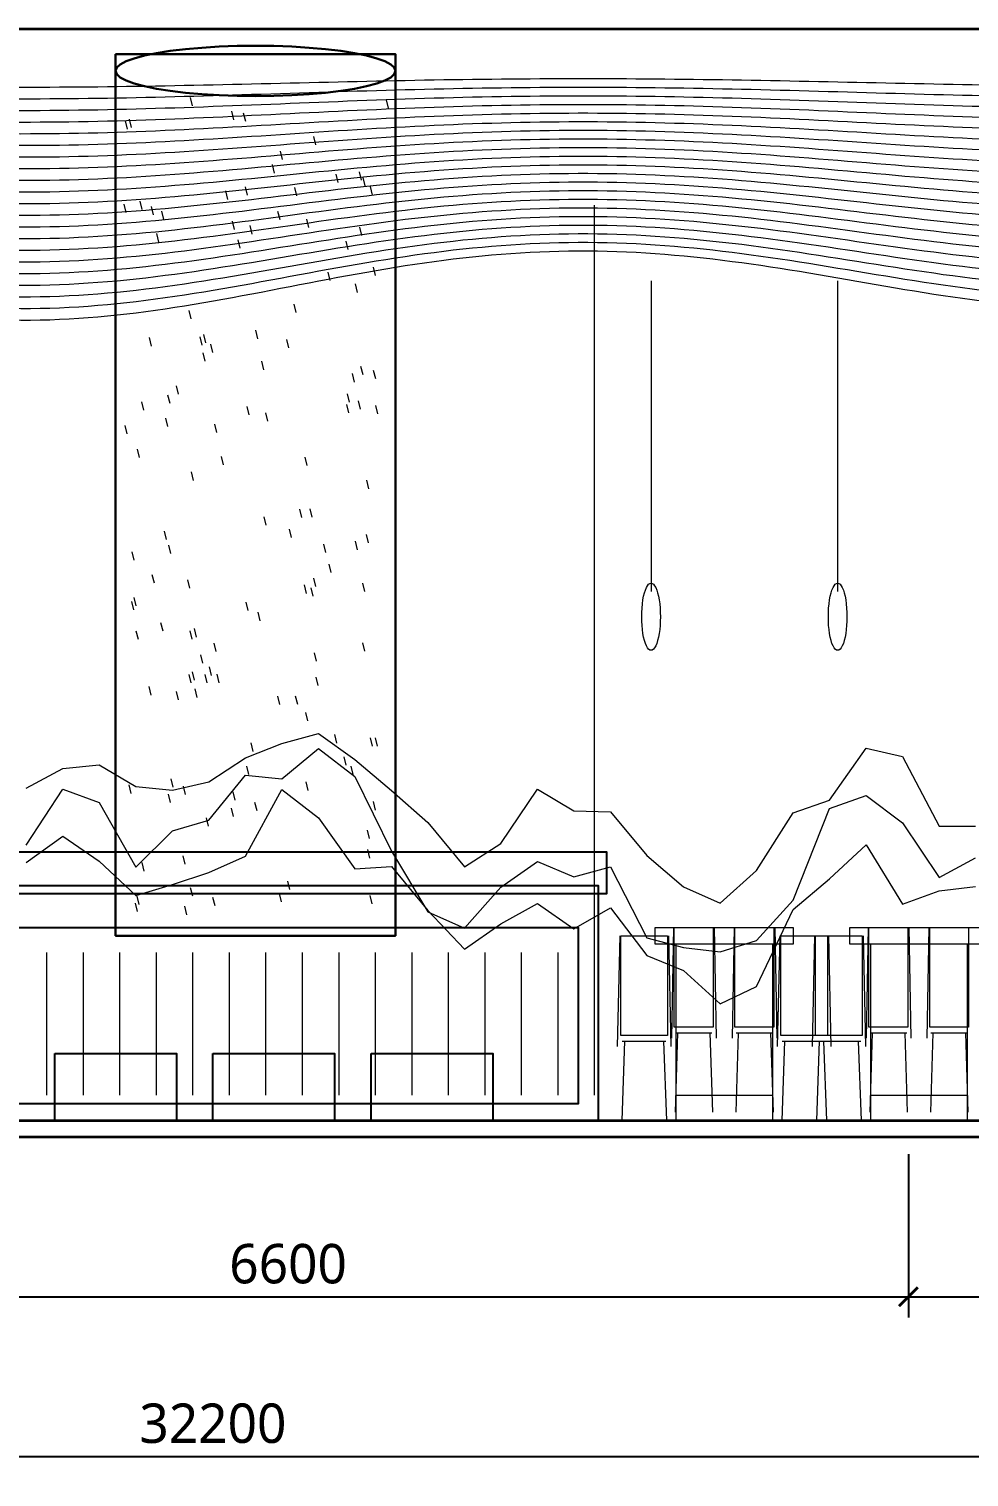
# Model space of a CAD drawing. Header units: millimetres. Extents: x -1800 to 33200, y -8500 to 38400.
# Drawn here: x 15121 to 20122, y 18592 to 26300 of the extents above; entities that cross this region are included whole.
import ezdxf

# ---------------------------------------------------------------- set-up
doc = ezdxf.new("R2010")
doc.units = ezdxf.units.MM
for name, color, linetype, lineweight in [('E-BAR', 6, 'Continuous', 25), ('E-CEILING', 7, 'Continuous', 18), ('E-COLUMN', 7, 'Continuous', 30), ('E-DIM', 7, 'Continuous', 13), ('E-FURNITURE', 7, 'Continuous', 18), ('E-GLASS', 4, 'Continuous', 13), ('E-HATCH', 8, 'Continuous', 9), ('E-LANDSCAPE', 8, 'Continuous', 9), ('E-LIGHT', 2, 'Continuous', 13), ('E-OUTLINE', 7, 'Continuous', 35)]:
    doc.layers.add(name, color=color, linetype=linetype, lineweight=lineweight)
doc.styles.add('CJK', font='NotoSansCJK-Regular.ttc')
doc.styles.add('OpenSansCondensed-Light', font='OpenSansCondensed-Light.ttf')
doc.dimstyles.new('EZDXF', dxfattribs={"dimtxt": 0.25, "dimasz": 0.175, "dimexe": 0.375, "dimexo": 0.125, "dimgap": 0.1, "dimtad": 1, "dimlfac": 100, "dimzin": 12, "dimdsep": 46, "dimtxsty": 'OpenSansCondensed-Light', "dimblk": 'ARCHTICK', "dimcen": 2.5, "dimazin": 3, "dimtfac": 0.5, "dimtmove": 2, "dimatfit": 3})

# ---------------------------------------------------------------- blocks, each defined once
blk = doc.blocks.new('_ARCHTICK')
at = {"color": 0, "linetype": 'BYBLOCK', "const_width": 0.15}
blk.add_lwpolyline([(-0.5, -0.5), (0.5, 0.5)], dxfattribs=at)

msp = doc.modelspace()

# ---------------------------------------------------------------- linework, layer by layer
at = {"layer": 'E-BAR'}
for points in [[(7143.6, 21919.7), (18193.4, 21919.7), (18193.4, 21696.2), (7143.6, 21696.2)], [(7186.7, 21740.9), (18150.3, 21740.9), (18150.3, 20489.4), (7186.7, 20489.4)], [(7316.2, 21517.4), (18042.4, 21517.4), (18042.4, 20578.8), (7316.2, 20578.8)], [(15258.3, 20847), (15905.8, 20847), (15905.8, 20489.4), (15258.3, 20489.4)], [(16100, 20847), (16747.5, 20847), (16747.5, 20489.4), (16100, 20489.4)], [(16941.7, 20847), (17589.1, 20847), (17589.1, 20489.4), (16941.7, 20489.4)]]:
    msp.add_lwpolyline(points, close=True, dxfattribs=at)
at = {"layer": 'E-CEILING'}
for points in [[(151.1, 26165.9), (969, 26108.6), (1787, 26082.3), (2604.9, 26067.4), (3422.9, 26053.7), (4240.8, 26033.4), (5058.8, 26005.4), (5876.7, 25977.3), (6694.7, 25961), (7512.6, 25966.8), (8330.6, 25996.8), (9148.5, 26041.9), (9966.5, 26085.8), (10784.4, 26111.5), (11602.4, 26109.5), (12420.3, 26082.3), (13238.3, 26042.8), (14056.2, 26008.2), (14874.2, 25991.4), (15692.1, 25995.5), (16510.1, 26012.8), (17328, 26030.1), (18146, 26036.2), (18963.9, 26027.7), (19781.8, 26010.9), (20599.8, 25998.3), (21417.7, 26001.4), (22235.7, 26025.1), (23053.6, 26065.3), (23871.6, 26112.3), (24689.5, 26165.9)], [(151.1, 26165.9), (969, 26088.3), (1787, 26052.7), (2604.9, 26032.5), (3422.9, 26014), (4240.8, 25986.5), (5058.8, 25948.7), (5876.7, 25910.5), (6694.7, 25888.5), (7512.6, 25896.4), (8330.6, 25936.9), (9148.5, 25998.1), (9966.5, 26057.5), (10784.4, 26092.2), (11602.4, 26089.5), (12420.3, 26052.7), (13238.3, 25999.2), (14056.2, 25952.4), (14874.2, 25929.7), (15692.1, 25935.2), (16510.1, 25958.6), (17328, 25982.1), (18146, 25990.3), (18963.9, 25978.7), (19781.8, 25956), (20599.8, 25939), (21417.7, 25943.2), (22235.7, 25975.3), (23053.6, 26029.7), (23871.6, 26093.4), (24689.5, 26165.9)], [(151.1, 26165.9), (969, 26068), (1787, 26023.1), (2604.9, 25997.7), (3422.9, 25974.3), (4240.8, 25939.6), (5058.8, 25891.9), (5876.7, 25843.7), (6694.7, 25815.9), (7512.6, 25825.9), (8330.6, 25877.1), (9148.5, 25954.2), (9966.5, 26029.2), (10784.4, 26073), (11602.4, 26069.6), (12420.3, 26023.1), (13238.3, 25955.6), (14056.2, 25896.6), (14874.2, 25867.9), (15692.1, 25874.9), (16510.1, 25904.4), (17328, 25934.1), (18146, 25944.4), (18963.9, 25929.8), (19781.8, 25901.2), (20599.8, 25879.7), (21417.7, 25885), (22235.7, 25925.5), (23053.6, 25994.1), (23871.6, 26074.4), (24689.5, 26165.9)], [(151.1, 26165.9), (969, 26047.8), (1787, 25993.5), (2604.9, 25962.8), (3422.9, 25934.6), (4240.8, 25892.7), (5058.8, 25835.1), (5876.7, 25777), (6694.7, 25743.4), (7512.6, 25755.5), (8330.6, 25817.2), (9148.5, 25910.4), (9966.5, 26000.8), (10784.4, 26053.7), (11602.4, 26049.6), (12420.3, 25993.5), (13238.3, 25912.1), (14056.2, 25840.8), (14874.2, 25806.2), (15692.1, 25814.6), (16510.1, 25850.3), (17328, 25886), (18146, 25898.5), (18963.9, 25880.9), (19781.8, 25846.3), (20599.8, 25820.4), (21417.7, 25826.8), (22235.7, 25875.7), (23053.6, 25958.5), (23871.6, 26055.4), (24689.5, 26165.9)], [(151.1, 26165.9), (969, 26027.5), (1787, 25963.9), (2604.9, 25928), (3422.9, 25894.9), (4240.8, 25845.8), (5058.8, 25778.3), (5876.7, 25710.2), (6694.7, 25670.9), (7512.6, 25685.1), (8330.6, 25757.4), (9148.5, 25866.5), (9966.5, 25972.5), (10784.4, 26034.5), (11602.4, 26029.6), (12420.3, 25963.9), (13238.3, 25868.5), (14056.2, 25784.9), (14874.2, 25744.5), (15692.1, 25754.3), (16510.1, 25796.1), (17328, 25838), (18146, 25852.6), (18963.9, 25832), (19781.8, 25791.5), (20599.8, 25761), (21417.7, 25768.6), (22235.7, 25825.9), (23053.6, 25922.9), (23871.6, 26036.5), (24689.5, 26165.9)], [(151.1, 26165.9), (969, 26007.2), (1787, 25934.3), (2604.9, 25893.1), (3422.9, 25855.2), (4240.8, 25798.9), (5058.8, 25721.5), (5876.7, 25643.5), (6694.7, 25598.4), (7512.6, 25614.6), (8330.6, 25697.5), (9148.5, 25822.6), (9966.5, 25944.2), (10784.4, 26015.2), (11602.4, 26009.7), (12420.3, 25934.3), (13238.3, 25824.9), (14056.2, 25729.1), (14874.2, 25682.7), (15692.1, 25694), (16510.1, 25741.9), (17328, 25789.9), (18146, 25806.7), (18963.9, 25783.1), (19781.8, 25736.6), (20599.8, 25701.7), (21417.7, 25710.4), (22235.7, 25776.1), (23053.6, 25887.3), (23871.6, 26017.5), (24689.5, 26165.9)], [(151.1, 26165.9), (969, 25986.9), (1787, 25904.7), (2604.9, 25858.2), (3422.9, 25815.5), (4240.8, 25752), (5058.8, 25664.7), (5876.7, 25576.7), (6694.7, 25525.9), (7512.6, 25544.2), (8330.6, 25637.7), (9148.5, 25778.8), (9966.5, 25915.8), (10784.4, 25996), (11602.4, 25989.7), (12420.3, 25904.6), (13238.3, 25781.4), (14056.2, 25673.3), (14874.2, 25621), (15692.1, 25633.6), (16510.1, 25687.7), (17328, 25741.9), (18146, 25760.8), (18963.9, 25734.1), (19781.8, 25681.8), (20599.8, 25642.4), (21417.7, 25652.2), (22235.7, 25726.2), (23053.6, 25851.7), (23871.6, 25998.6), (24689.5, 26165.9)], [(151.1, 26165.9), (969, 25966.6), (1787, 25875.1), (2604.9, 25823.4), (3422.9, 25775.8), (4240.8, 25705.1), (5058.8, 25608), (5876.7, 25510), (6694.7, 25453.4), (7512.6, 25473.7), (8330.6, 25577.8), (9148.5, 25734.9), (9966.5, 25887.5), (10784.4, 25976.7), (11602.4, 25969.8), (12420.3, 25875), (13238.3, 25737.8), (14056.2, 25617.5), (14874.2, 25559.2), (15692.1, 25573.3), (16510.1, 25633.5), (17328, 25693.9), (18146, 25714.9), (18963.9, 25685.2), (19781.8, 25626.9), (20599.8, 25583.1), (21417.7, 25594), (22235.7, 25676.4), (23053.6, 25816.1), (23871.6, 25979.6), (24689.5, 26165.9)], [(151.1, 26165.9), (969, 25946.4), (1787, 25845.5), (2604.9, 25788.5), (3422.9, 25736.1), (4240.8, 25658.2), (5058.8, 25551.2), (5876.7, 25443.2), (6694.7, 25380.8), (7512.6, 25403.3), (8330.6, 25518), (9148.5, 25691), (9966.5, 25859.2), (10784.4, 25957.5), (11602.4, 25949.8), (12420.3, 25845.4), (13238.3, 25694.2), (14056.2, 25561.7), (14874.2, 25497.5), (15692.1, 25513), (16510.1, 25579.4), (17328, 25645.8), (18146, 25669), (18963.9, 25636.3), (19781.8, 25572.1), (20599.8, 25523.8), (21417.7, 25535.8), (22235.7, 25626.6), (23053.6, 25780.5), (23871.6, 25960.7), (24689.5, 26165.9)], [(151.1, 26165.9), (969, 25926.1), (1787, 25815.9), (2604.9, 25753.7), (3422.9, 25696.4), (4240.8, 25611.3), (5058.8, 25494.4), (5876.7, 25376.5), (6694.7, 25308.3), (7512.6, 25332.9), (8330.6, 25458.1), (9148.5, 25647.2), (9966.5, 25830.8), (10784.4, 25938.2), (11602.4, 25929.8), (12420.3, 25815.8), (13238.3, 25650.7), (14056.2, 25505.9), (14874.2, 25435.8), (15692.1, 25452.7), (16510.1, 25525.2), (17328, 25597.8), (18146, 25623.1), (18963.9, 25587.4), (19781.8, 25517.2), (20599.8, 25464.5), (21417.7, 25477.7), (22235.7, 25576.8), (23053.6, 25744.9), (23871.6, 25941.7), (24689.5, 26165.9)], [(151.1, 26165.9), (969, 25905.8), (1787, 25786.3), (2604.9, 25718.8), (3422.9, 25656.7), (4240.8, 25564.4), (5058.8, 25437.6), (5876.7, 25309.7), (6694.7, 25235.8), (7512.6, 25262.4), (8330.6, 25398.3), (9148.5, 25603.3), (9966.5, 25802.5), (10784.4, 25919), (11602.4, 25909.9), (12420.3, 25786.2), (13238.3, 25607.1), (14056.2, 25450.1), (14874.2, 25374), (15692.1, 25392.4), (16510.1, 25471), (17328, 25549.8), (18146, 25577.2), (18963.9, 25538.5), (19781.8, 25462.4), (20599.8, 25405.2), (21417.7, 25419.5), (22235.7, 25527), (23053.6, 25709.3), (23871.6, 25922.7), (24689.5, 26165.9)], [(151.1, 26165.9), (969, 25885.5), (1787, 25756.7), (2604.9, 25683.9), (3422.9, 25617), (4240.8, 25517.5), (5058.8, 25380.8), (5876.7, 25242.9), (6694.7, 25163.3), (7512.6, 25192), (8330.6, 25338.4), (9148.5, 25559.4), (9966.5, 25774.2), (10784.4, 25899.7), (11602.4, 25889.9), (12420.3, 25756.6), (13238.3, 25563.5), (14056.2, 25394.3), (14874.2, 25312.3), (15692.1, 25332.1), (16510.1, 25416.8), (17328, 25501.7), (18146, 25531.3), (18963.9, 25489.5), (19781.8, 25407.5), (20599.8, 25345.9), (21417.7, 25361.3), (22235.7, 25477.2), (23053.6, 25673.7), (23871.6, 25903.8), (24689.5, 26165.9)], [(151.1, 26165.9), (969, 25865.2), (1787, 25727.1), (2604.9, 25649.1), (3422.9, 25577.3), (4240.8, 25470.6), (5058.8, 25324.1), (5876.7, 25176.2), (6694.7, 25090.8), (7512.6, 25121.5), (8330.6, 25278.6), (9148.5, 25515.6), (9966.5, 25745.8), (10784.4, 25880.5), (11602.4, 25869.9), (12420.3, 25727), (13238.3, 25520), (14056.2, 25338.5), (14874.2, 25250.5), (15692.1, 25271.8), (16510.1, 25362.6), (17328, 25453.7), (18146, 25485.4), (18963.9, 25440.6), (19781.8, 25352.7), (20599.8, 25286.5), (21417.7, 25303.1), (22235.7, 25427.4), (23053.6, 25638.1), (23871.6, 25884.8), (24689.5, 26165.9)], [(151.1, 26165.9), (969, 25845), (1787, 25697.6), (2604.9, 25614.2), (3422.9, 25537.6), (4240.8, 25423.7), (5058.8, 25267.3), (5876.7, 25109.4), (6694.7, 25018.3), (7512.6, 25051.1), (8330.6, 25218.7), (9148.5, 25471.7), (9966.5, 25717.5), (10784.4, 25861.2), (11602.4, 25850), (12420.3, 25697.4), (13238.3, 25476.4), (14056.2, 25282.6), (14874.2, 25188.8), (15692.1, 25211.5), (16510.1, 25308.5), (17328, 25405.6), (18146, 25439.5), (18963.9, 25391.7), (19781.8, 25297.8), (20599.8, 25227.2), (21417.7, 25244.9), (22235.7, 25377.5), (23053.6, 25602.5), (23871.6, 25865.9), (24689.5, 26165.9)], [(151.1, 26165.9), (969, 25824.7), (1787, 25668), (2604.9, 25579.4), (3422.9, 25497.9), (4240.8, 25376.8), (5058.8, 25210.5), (5876.7, 25042.7), (6694.7, 24945.7), (7512.6, 24980.6), (8330.6, 25158.9), (9148.5, 25427.8), (9966.5, 25689.2), (10784.4, 25842), (11602.4, 25830), (12420.3, 25667.8), (13238.3, 25432.8), (14056.2, 25226.8), (14874.2, 25127.1), (15692.1, 25151.2), (16510.1, 25254.3), (17328, 25357.6), (18146, 25393.6), (18963.9, 25342.8), (19781.8, 25243), (20599.8, 25167.9), (21417.7, 25186.7), (22235.7, 25327.7), (23053.6, 25566.9), (23871.6, 25846.9), (24689.5, 26165.9)], [(151.1, 26165.9), (969, 25804.4), (1787, 25638.4), (2604.9, 25544.5), (3422.9, 25458.2), (4240.8, 25329.9), (5058.8, 25153.7), (5876.7, 24975.9), (6694.7, 24873.2), (7512.6, 24910.2), (8330.6, 25099), (9148.5, 25384), (9966.5, 25660.8), (10784.4, 25822.7), (11602.4, 25810.1), (12420.3, 25638.2), (13238.3, 25389.3), (14056.2, 25171), (14874.2, 25065.3), (15692.1, 25090.9), (16510.1, 25200.1), (17328, 25309.6), (18146, 25347.7), (18963.9, 25293.8), (19781.8, 25188.1), (20599.8, 25108.6), (21417.7, 25128.5), (22235.7, 25277.9), (23053.6, 25531.3), (23871.6, 25827.9), (24689.5, 26165.9)], [(151.1, 26165.9), (969, 25784.1), (1787, 25608.8), (2604.9, 25509.6), (3422.9, 25418.5), (4240.8, 25283), (5058.8, 25096.9), (5876.7, 24909.2), (6694.7, 24800.7), (7512.6, 24839.8), (8330.6, 25039.2), (9148.5, 25340.1), (9966.5, 25632.5), (10784.4, 25803.5), (11602.4, 25790.1), (12420.3, 25608.6), (13238.3, 25345.7), (14056.2, 25115.2), (14874.2, 25003.6), (15692.1, 25030.6), (16510.1, 25145.9), (17328, 25261.5), (18146, 25301.8), (18963.9, 25244.9), (19781.8, 25133.3), (20599.8, 25049.3), (21417.7, 25070.3), (22235.7, 25228.1), (23053.6, 25495.7), (23871.6, 25809), (24689.5, 26165.9)], [(151.1, 26165.9), (969, 25763.8), (1787, 25579.2), (2604.9, 25474.8), (3422.9, 25378.8), (4240.8, 25236.1), (5058.8, 25040.2), (5876.7, 24842.4), (6694.7, 24728.2), (7512.6, 24769.3), (8330.6, 24979.3), (9148.5, 25296.3), (9966.5, 25604.1), (10784.4, 25784.2), (11602.4, 25770.1), (12420.3, 25579), (13238.3, 25302.1), (14056.2, 25059.4), (14874.2, 24941.8), (15692.1, 24970.3), (16510.1, 25091.8), (17328, 25213.5), (18146, 25255.9), (18963.9, 25196), (19781.8, 25078.4), (20599.8, 24990), (21417.7, 25012.1), (22235.7, 25178.3), (23053.6, 25460.1), (23871.6, 25790), (24689.5, 26165.9)], [(151.1, 26165.9), (969, 25743.6), (1787, 25549.6), (2604.9, 25439.9), (3422.9, 25339.1), (4240.8, 25189.2), (5058.8, 24983.4), (5876.7, 24775.7), (6694.7, 24655.7), (7512.6, 24698.9), (8330.6, 24919.5), (9148.5, 25252.4), (9966.5, 25575.8), (10784.4, 25765), (11602.4, 25750.2), (12420.3, 25549.4), (13238.3, 25258.6), (14056.2, 25003.6), (14874.2, 24880.1), (15692.1, 24910), (16510.1, 25037.6), (17328, 25165.4), (18146, 25210), (18963.9, 25147.1), (19781.8, 25023.6), (20599.8, 24930.7), (21417.7, 24953.9), (22235.7, 25128.5), (23053.6, 25424.5), (23871.6, 25771.1), (24689.5, 26165.9)], [(151.1, 26165.9), (969, 25723.3), (1787, 25520), (2604.9, 25405.1), (3422.9, 25299.4), (4240.8, 25142.3), (5058.8, 24926.6), (5876.7, 24708.9), (6694.7, 24583.2), (7512.6, 24628.4), (8330.6, 24859.6), (9148.5, 25208.5), (9966.5, 25547.5), (10784.4, 25745.7), (11602.4, 25730.2), (12420.3, 25519.8), (13238.3, 25215), (14056.2, 24947.8), (14874.2, 24818.4), (15692.1, 24849.7), (16510.1, 24983.4), (17328, 25117.4), (18146, 25164.1), (18963.9, 25098.2), (19781.8, 24968.7), (20599.8, 24871.4), (21417.7, 24895.7), (22235.7, 25078.7), (23053.6, 25388.9), (23871.6, 25752.1), (24689.5, 26165.9)], [(151.1, 26165.9), (969, 25703), (1787, 25490.4), (2604.9, 25370.2), (3422.9, 25259.7), (4240.8, 25095.4), (5058.8, 24869.8), (5876.7, 24642.2), (6694.7, 24510.6), (7512.6, 24558), (8330.6, 24799.8), (9148.5, 25164.7), (9966.5, 25519.1), (10784.4, 25726.5), (11602.4, 25710.3), (12420.3, 25490.2), (13238.3, 25171.4), (14056.2, 24892), (14874.2, 24756.6), (15692.1, 24789.4), (16510.1, 24929.2), (17328, 25069.4), (18146, 25118.2), (18963.9, 25049.2), (19781.8, 24913.9), (20599.8, 24812), (21417.7, 24837.5), (22235.7, 25028.8), (23053.6, 25353.2), (23871.6, 25733.1), (24689.5, 26165.9)]]:
    msp.add_spline(points, degree=3, dxfattribs=at)
at = {"layer": 'E-COLUMN'}
for points in [[(17071.2, 26076.5), (17064.8, 26059), (17045.8, 26041.8), (17014.5, 26025.2), (16971.4, 26009.5), (16917.3, 25994.9), (16853.1, 25981.7), (16779.9, 25970.1), (16698.9, 25960.4), (16611.5, 25952.6), (16519.3, 25947), (16423.8, 25943.6), (16326.6, 25942.4), (16229.4, 25943.6), (16133.9, 25947), (16041.7, 25952.6), (15954.3, 25960.4), (15873.3, 25970.1), (15800.1, 25981.7), (15735.9, 25994.9), (15681.8, 26009.5), (15638.7, 26025.2), (15607.4, 26041.8), (15588.4, 26059), (15582, 26076.5), (15588.4, 26094), (15607.4, 26111.2), (15638.7, 26127.8), (15681.8, 26143.6), (15735.9, 26158.1), (15800.1, 26171.3), (15873.3, 26182.9), (15954.3, 26192.6), (16041.7, 26200.4), (16133.9, 26206), (16229.4, 26209.5), (16326.6, 26210.6), (16423.8, 26209.5), (16519.3, 26206), (16611.5, 26200.4), (16698.9, 26192.6), (16779.9, 26182.9), (16853.1, 26171.3), (16917.3, 26158.1), (16971.4, 26143.6), (17014.5, 26127.8), (17045.8, 26111.2), (17064.8, 26094), (17071.2, 26076.5)], [(15582, 26165.9), (17071.2, 26165.9), (17071.2, 21472.7), (15582, 21472.7)]]:
    msp.add_lwpolyline(points, close=True, dxfattribs=at)
at = {"layer": 'E-FURNITURE'}
for p, q in [((18550, 21517.4), (18539.2, 20927.4)), ((18765.8, 21517.4), (18776.6, 20927.4)), ((18872.8, 21517.4), (18862, 20927.4)), ((19088.6, 21517.4), (19099.4, 20927.4)), ((19585.9, 21517.4), (19575.1, 20927.4)), ((19801.7, 21517.4), (19812.5, 20927.4)), ((19908.8, 21517.4), (19898, 20927.4)), ((18264.2, 21472.7), (18251.3, 20882.7)), ((18523.2, 21472.7), (18536.2, 20882.7)), ((19115.4, 21472.7), (19102.5, 20882.7)), ((19300.1, 21472.7), (19287.2, 20882.7)), ((19374.4, 21472.7), (19387.3, 20882.7)), ((19559.1, 21472.7), (19572.1, 20882.7)), ((18562.5, 21428), (18562.5, 20489.4)), ((19076.1, 21428), (19076.1, 20489.4)), ((19598.4, 21428), (19598.4, 20489.4)), ((20112.1, 21428), (20112.1, 20489.4)), ((18290.1, 20912.2), (18274.6, 20489.4)), ((18277.2, 20912.2), (18510.3, 20912.2)), ((18497.3, 20912.2), (18512.8, 20489.4)), ((18571.5, 20956.9), (18558.6, 20534.1)), ((18560.8, 20956.9), (18755, 20956.9)), ((18744.2, 20956.9), (18757.1, 20534.1)), ((18894.4, 20956.9), (18881.5, 20534.1)), ((18883.6, 20956.9), (19077.9, 20956.9)), ((19067.1, 20956.9), (19080, 20534.1)), ((19141.3, 20912.2), (19125.8, 20489.4)), ((19128.4, 20912.2), (19361.4, 20912.2)), ((19326, 20912.2), (19310.5, 20489.4)), ((19313.1, 20912.2), (19546.2, 20912.2)), ((19348.5, 20912.2), (19364, 20489.4)), ((19533.2, 20912.2), (19548.8, 20489.4)), ((19607.5, 20956.9), (19594.5, 20534.1)), ((19596.7, 20956.9), (19790.9, 20956.9)), ((19780.1, 20956.9), (19793.1, 20534.1)), ((19930.3, 20956.9), (19917.4, 20534.1)), ((19919.5, 20956.9), (20113.8, 20956.9)), ((20103, 20956.9), (20115.9, 20534.1)), ((18562.5, 20623.5), (19076.1, 20623.5)), ((19598.4, 20623.5), (20112.1, 20623.5))]:
    msp.add_line(p, q, dxfattribs=at)
for points in [[(18452.4, 21517.4), (19186.2, 21517.4), (19186.2, 21428), (18452.4, 21428)], [(18554.3, 21517.4), (18761.5, 21517.4), (18761.5, 20986.4), (18554.3, 20986.4)], [(18877.1, 21517.4), (19084.3, 21517.4), (19084.3, 20986.4), (18877.1, 20986.4)], [(19488.3, 21517.4), (20222.1, 21517.4), (20222.1, 21428), (19488.3, 21428)], [(19590.2, 21517.4), (19797.4, 21517.4), (19797.4, 20986.4), (19590.2, 20986.4)], [(19913.1, 21517.4), (20120.3, 21517.4), (20120.3, 20986.4), (19913.1, 20986.4)], [(18269.4, 21472.7), (18518, 21472.7), (18518, 20941.7), (18269.4, 20941.7)], [(19120.6, 21472.7), (19369.2, 21472.7), (19369.2, 20941.7), (19120.6, 20941.7)], [(19305.3, 21472.7), (19553.9, 21472.7), (19553.9, 20941.7), (19305.3, 20941.7)]]:
    msp.add_lwpolyline(points, close=True, dxfattribs=at)
at = {"layer": 'E-GLASS'}
msp.add_line((18128.7, 25361.4), (18128.7, 20623.5), dxfattribs=at)
at = {"layer": 'E-HATCH'}
for p, q in [((15979.5, 25935.3), (15990.3, 25890.6)), ((17021.4, 25922.9), (17032.2, 25878.2)), ((16199.4, 25861.7), (16210.2, 25817)), ((16261.8, 25854), (16272.6, 25809.3)), ((15633.5, 25811.3), (15644.3, 25766.6)), ((15654.9, 25819.3), (15665.7, 25774.6)), ((16634.5, 25727.7), (16645.3, 25683)), ((16458.4, 25649.8), (16469.2, 25605.2)), ((16415.9, 25577.7), (16426.7, 25533)), ((16754.2, 25526.5), (16765, 25481.8)), ((16877.7, 25539.4), (16888.5, 25494.7)), ((16271.2, 25460.3), (16282, 25415.6)), ((16533.7, 25456.3), (16544.5, 25411.6)), ((16897.9, 25510), (16908.7, 25465.3)), ((16935.8, 25460.6), (16946.6, 25415.9)), ((15625.6, 25367.3), (15636.4, 25322.6)), ((15711.1, 25383.4), (15721.9, 25338.7)), ((16167.3, 25437.6), (16178, 25392.9)), ((15772.2, 25355.6), (15783, 25310.9)), ((15825.6, 25330.4), (15836.4, 25285.7)), ((16444.4, 25330.1), (16455.2, 25285.4)), ((16598.5, 25288.3), (16609.3, 25243.6)), ((15800.2, 25210.4), (15811, 25165.7)), ((16201.7, 25277.1), (16212.4, 25232.4)), ((16296.7, 25252.9), (16307.5, 25208.2)), ((16879.4, 25244.8), (16890.2, 25200.1)), ((16232.7, 25178.2), (16243.5, 25133.5)), ((16806.3, 25169.9), (16817, 25125.2)), ((16711.9, 25005.5), (16722.7, 24960.8)), ((16953.2, 25032.1), (16964, 24987.4)), ((16857.2, 24942.5), (16868, 24897.8)), ((16530.6, 24835.5), (16541.4, 24790.8)), ((15972.5, 24801.5), (15983.3, 24756.8)), ((16049.2, 24674), (16060, 24629.3)), ((16326.6, 24696), (16337.4, 24651.3)), ((15760.5, 24656.7), (15771.3, 24612)), ((16031.1, 24661.2), (16041.9, 24616.5)), ((16087.9, 24622.8), (16098.6, 24578.1)), ((16491.2, 24647.6), (16502, 24602.9)), ((16046, 24575.9), (16056.8, 24531.2)), ((16357.6, 24530.9), (16368.4, 24486.2)), ((16841.5, 24465.2), (16852.3, 24420.5)), ((16886, 24504.9), (16896.7, 24460.2)), ((16953.3, 24483.3), (16964.1, 24438.6)), ((15903.9, 24400.2), (15914.7, 24355.5)), ((15720.5, 24314.7), (15731.3, 24270)), ((15859.2, 24352.5), (15870, 24307.8)), ((16280.1, 24290.3), (16290.9, 24245.6)), ((16810.4, 24301.1), (16821.2, 24256.4)), ((16814.9, 24357.9), (16825.7, 24313.2)), ((16873.3, 24321.2), (16884, 24276.5)), ((16964.8, 24296.4), (16975.6, 24251.7)), ((15848.4, 24227.7), (15859.2, 24183)), ((16380.2, 24256.2), (16391, 24211.5)), ((15632, 24188.7), (15642.8, 24144)), ((16108.4, 24195.9), (16119.2, 24151.2)), ((15697.2, 24062.7), (15707.9, 24018)), ((16143.9, 24024.3), (16154.7, 23979.6)), ((16589.5, 24020.2), (16600.3, 23975.5)), ((15984.5, 23941.9), (15995.3, 23897.2)), ((16916.2, 23897.3), (16927, 23852.6)), ((16561.1, 23744.5), (16571.9, 23699.8)), ((16615.2, 23745.6), (16626, 23700.9)), ((16371.4, 23703.1), (16382.2, 23658.4)), ((15840, 23627.5), (15850.8, 23582.8)), ((16505.3, 23637), (16516.1, 23592.3)), ((16915, 23609.4), (16925.8, 23564.7)), ((15669.3, 23516.1), (15680, 23471.4)), ((15862.9, 23552.4), (15873.7, 23507.7)), ((16688.8, 23557.2), (16699.6, 23512.5)), ((16856.7, 23572.6), (16867.4, 23527.9)), ((16715.8, 23450.8), (16726.5, 23406.1)), ((15775.8, 23396.6), (15786.6, 23351.9)), ((15965.3, 23368.1), (15976.1, 23323.4)), ((16635.1, 23376.2), (16645.9, 23331.5)), ((16585.3, 23340.1), (16596.1, 23295.4)), ((16620.6, 23324.9), (16631.4, 23280.2)), ((16895.9, 23349.6), (16906.7, 23305)), ((15666.8, 23251.8), (15677.6, 23207.1)), ((15679.6, 23273.9), (15690.4, 23229.2)), ((16274.3, 23249.2), (16285.1, 23204.5)), ((15821.9, 23141.3), (15832.7, 23096.6)), ((16338.9, 23194.6), (16349.7, 23149.9)), ((15690.7, 23096.2), (15701.5, 23051.5)), ((15977, 23096.4), (15987.8, 23051.7)), ((16000.7, 23107.8), (16011.5, 23063.1)), ((16105.2, 23030.2), (16116, 22985.5)), ((16638.7, 22979.4), (16649.5, 22934.7)), ((16896.2, 23032.4), (16907, 22987.7)), ((16033.4, 22968.6), (16044.2, 22923.9)), ((16080.1, 22903.6), (16090.9, 22858.9)), ((15972.1, 22863.1), (15982.9, 22818.4)), ((15990.2, 22878.4), (16001, 22833.7)), ((16056.4, 22864.5), (16067.2, 22819.8)), ((16120.5, 22864.8), (16131.2, 22820.1)), ((16647.5, 22849.9), (16658.3, 22805.2)), ((15758.7, 22799.2), (15769.5, 22754.5)), ((15904.1, 22773.6), (15914.9, 22728.9)), ((16004.1, 22786.7), (16014.9, 22742)), ((16443.1, 22748.2), (16453.9, 22703.5)), ((16538.4, 22749.9), (16549.2, 22705.2)), ((16593, 22661.3), (16603.8, 22616.6)), ((16746.7, 22543.5), (16757.5, 22498.8)), ((16935.8, 22526.1), (16946.6, 22481.4)), ((16963.3, 22526.7), (16974, 22482.1)), ((16301.3, 22499), (16312.1, 22454.3)), ((16279.2, 22375.4), (16290, 22330.7)), ((16796.2, 22424.9), (16807, 22380.2)), ((16834.3, 22376.5), (16845.1, 22331.8)), ((15875.7, 22308.7), (15886.5, 22264)), ((16594.3, 22291.5), (16605, 22246.8)), ((15652.1, 22275.6), (15662.9, 22230.9)), ((15861.6, 22226.1), (15872.4, 22181.4)), ((15941, 22269.7), (15951.7, 22225)), ((16205.9, 22238.8), (16216.7, 22194.1)), ((16197.2, 22151.8), (16208, 22107.1)), ((16322.1, 22184.3), (16332.9, 22139.6)), ((16952.5, 22187), (16963.3, 22142.3)), ((16064.1, 22100.6), (16074.9, 22055.9)), ((16921.3, 22034.5), (16932.1, 21989.8)), ((15939.8, 21898), (15950.6, 21853.3)), ((16922.4, 21931.3), (16933.2, 21886.6)), ((15722.3, 21862.1), (15733.1, 21817.4)), ((16496.4, 21763.8), (16507.2, 21719.1)), ((15694.7, 21683.7), (15705.5, 21639)), ((15979.8, 21730.1), (15990.6, 21685.4)), ((16098.6, 21679), (16109.4, 21634.3)), ((16451.6, 21697.8), (16462.4, 21653.1)), ((16935.3, 21688), (16946.1, 21643.3)), ((15685.6, 21646.7), (15696.4, 21602)), ((15949.4, 21629.8), (15960.2, 21585.1)), ((15215.1, 21383.3), (15215.1, 20623.5)), ((15409.4, 21383.3), (15409.4, 20623.5)), ((15603.6, 21383.3), (15603.6, 20623.5)), ((15797.9, 21383.3), (15797.9, 20623.5)), ((15992.1, 21383.3), (15992.1, 20623.5)), ((16186.3, 21383.3), (16186.3, 20623.5)), ((16380.6, 21383.3), (16380.6, 20623.5)), ((16574.8, 21383.3), (16574.8, 20623.5)), ((16769, 21383.3), (16769, 20623.5)), ((16963.3, 21383.3), (16963.3, 20623.5)), ((17157.5, 21383.3), (17157.5, 20623.5)), ((17351.7, 21383.3), (17351.7, 20623.5)), ((17546, 21383.3), (17546, 20623.5)), ((17740.2, 21383.3), (17740.2, 20623.5)), ((17934.5, 21383.3), (17934.5, 20623.5))]:
    msp.add_line(p, q, dxfattribs=at)
at = {"layer": 'E-LANDSCAPE'}
for points in [[(15107.2, 22258), (15301.5, 22363.5), (15495.7, 22383.6), (15689.9, 22266.7), (15884.2, 22248.6), (16078.4, 22292), (16272.7, 22420.2), (16466.9, 22495.8), (16661.1, 22549), (16855.4, 22411.1), (17049.6, 22245.6), (17243.8, 22076), (17438.1, 21839.9), (17632.3, 21964.3), (17826.5, 22252.7), (18020.8, 22137.7), (18215, 22132.6), (18409.2, 21900.8), (18603.5, 21733), (18797.7, 21645.6), (18992, 21819.5), (19186.2, 22128), (19380.4, 22193.9), (19574.7, 22471.4), (19768.9, 22427.4), (19963.1, 22056.9), (20157.4, 22056.5)], [(15107.2, 21955.1), (15301.5, 22253.4), (15495.7, 22182.2), (15689.9, 21837.2), (15884.2, 22030.7), (16078.4, 22088.9), (16272.7, 22327.2), (16466.9, 22308.7), (16661.1, 22469.2), (16855.4, 22320), (17049.6, 21924), (17243.8, 21601.1), (17438.1, 21512.9), (17632.3, 21731.4), (17826.5, 21867.3), (18020.8, 21786.4), (18215, 21839.6), (18409.2, 21461.7), (18603.5, 21410), (18797.7, 21387.6), (18992, 21448.3), (19186.2, 21662.7), (19380.4, 22149.5), (19574.7, 22219.4), (19768.9, 22073.3), (19963.1, 21783.4), (20157.4, 21887)], [(15107.2, 21863.5), (15301.5, 22002.5), (15495.7, 21869.8), (15689.9, 21687.6), (15884.2, 21746.2), (16078.4, 21809.3), (16272.7, 21896.1), (16466.9, 22251), (16661.1, 22099.9), (16855.4, 21828.5), (17049.6, 21841.5), (17243.8, 21606.7), (17438.1, 21402), (17632.3, 21536.7), (17826.5, 21643.8), (18020.8, 21510.2), (18215, 21621.1), (18409.2, 21367.3), (18603.5, 21288.8), (18797.7, 21110), (18992, 21202.5), (19186.2, 21612.4), (19380.4, 21775.7), (19574.7, 21957.3), (19768.9, 21640.6), (19963.1, 21712.8), (20157.4, 21734.8)]]:
    msp.add_lwpolyline(points, dxfattribs=at)
at = {"layer": 'E-LIGHT'}
for p, q in [((18430.8, 24959.1), (18430.8, 23305.3)), ((19423.6, 24959.1), (19423.6, 23305.3))]:
    msp.add_line(p, q, dxfattribs=at)
for points in [[(18480.5, 23171.2), (18480, 23147.9), (18478.8, 23124.9), (18476.7, 23102.8), (18473.8, 23081.8), (18470.2, 23062.4), (18465.9, 23044.8), (18461, 23029.4), (18455.7, 23016.4), (18449.8, 23006), (18443.7, 22998.5), (18437.3, 22994), (18430.8, 22992.4), (18424.4, 22994), (18418, 22998.5), (18411.8, 23006), (18406, 23016.4), (18400.6, 23029.4), (18395.7, 23044.8), (18391.5, 23062.4), (18387.8, 23081.8), (18385, 23102.8), (18382.9, 23124.9), (18381.6, 23147.9), (18381.2, 23171.2), (18381.6, 23194.5), (18382.9, 23217.5), (18385, 23239.6), (18387.8, 23260.6), (18391.5, 23280.1), (18395.7, 23297.6), (18400.6, 23313.1), (18406, 23326), (18411.8, 23336.4), (18418, 23343.9), (18424.4, 23348.5), (18430.8, 23350), (18437.3, 23348.5), (18443.7, 23343.9), (18449.8, 23336.4), (18455.7, 23326), (18461, 23313.1), (18465.9, 23297.6), (18470.2, 23280.1), (18473.8, 23260.6), (18476.7, 23239.6), (18478.8, 23217.5), (18480, 23194.5), (18480.5, 23171.2)], [(19473.2, 23171.2), (19472.8, 23147.9), (19471.5, 23124.9), (19469.5, 23102.8), (19466.6, 23081.8), (19463, 23062.4), (19458.7, 23044.8), (19453.8, 23029.4), (19448.4, 23016.4), (19442.6, 23006), (19436.4, 22998.5), (19430.1, 22994), (19423.6, 22992.4), (19417.1, 22994), (19410.7, 22998.5), (19404.6, 23006), (19398.8, 23016.4), (19393.4, 23029.4), (19388.5, 23044.8), (19384.2, 23062.4), (19380.6, 23081.8), (19377.7, 23102.8), (19375.6, 23124.9), (19374.4, 23147.9), (19374, 23171.2), (19374.4, 23194.5), (19375.6, 23217.5), (19377.7, 23239.6), (19380.6, 23260.6), (19384.2, 23280.1), (19388.5, 23297.6), (19393.4, 23313.1), (19398.8, 23326), (19404.6, 23336.4), (19410.7, 23343.9), (19417.1, 23348.5), (19423.6, 23350), (19430.1, 23348.5), (19436.4, 23343.9), (19442.6, 23336.4), (19448.4, 23326), (19453.8, 23313.1), (19458.7, 23297.6), (19463, 23280.1), (19466.6, 23260.6), (19469.5, 23239.6), (19471.5, 23217.5), (19472.8, 23194.5), (19473.2, 23171.2)]]:
    msp.add_lwpolyline(points, close=True, dxfattribs=at)
at = {"layer": 'E-OUTLINE'}
msp.add_line((0, 20489.4), (32200, 20489.4), dxfattribs=at)
msp.add_lwpolyline([(0, 26300), (32200, 26300), (32200, 20400), (0, 20400)], close=True, dxfattribs=at)

# ---------------------------------------------------------------- dimensions: what is measured, and where the dimension line sits
at = {"layer": 'E-DIM'}
for base, p1, p2 in [((0, 18701.5), (0, 20400), (32200, 20400)), ((13200, 19550.8), (13200, 20400), (19800, 20400)), ((19800, 19550.8), (19800, 20400), (26400, 20400))]:
    msp.add_linear_dim(base=base, p1=p1, p2=p2, dimstyle='EZDXF', override={"dimtxt": 210, "dimasz": 100, "dimexe": 110, "dimexo": 90, "dimgap": 70, "dimtad": 1, "dimdec": 0, "dimlfac": 1, "dimtxsty": 'CJK'}, dxfattribs=at).render()

doc.saveas('drawing.dxf')
